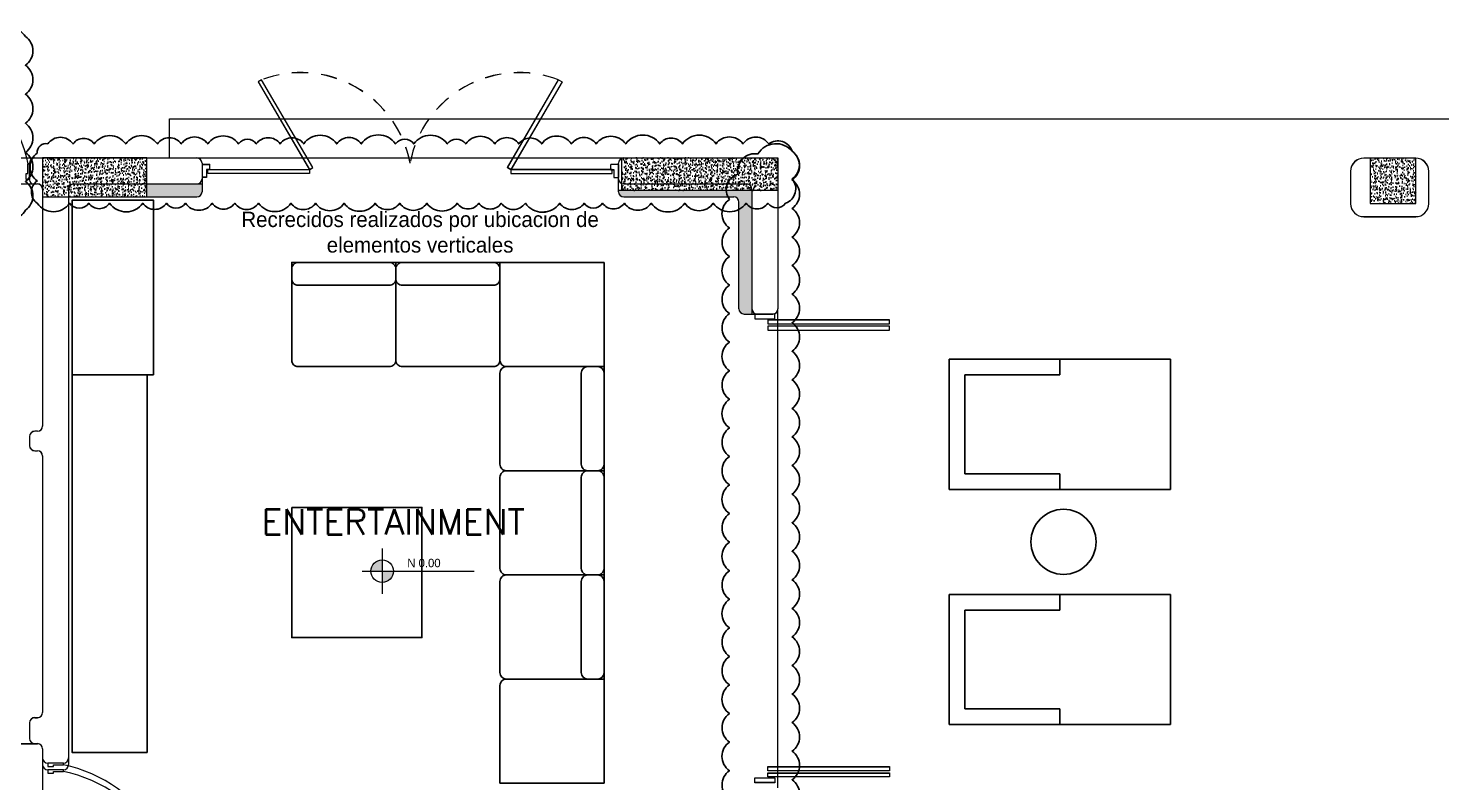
# Model space of a CAD drawing. Header units: metres. Extents: x -232 to 581, y 30 to 789.
# Drawn here: x 114.26 to 125.12, y 672.61 to 678.41 of the extents above; entities that cross this region are included whole.
import ezdxf

# ---------------------------------------------------------------- set-up
doc = ezdxf.new("R2010")
doc.units = ezdxf.units.M
doc.linetypes.add('HIDDEN2', pattern=[0.1875, 0.125, -0.0625])
for name, color, linetype, lineweight in [('A-DOOR', 35, 'Continuous', 5), ('A-WALL', 250, 'Continuous', 20), ('baños', 140, 'Continuous', 0), ('Columnas', 7, 'Continuous', 18), ('SE-2', 252, 'Continuous', 9), ('textos', 7, 'Continuous', 0)]:
    doc.layers.add(name, color=color, linetype=linetype, lineweight=lineweight)
doc.layers.add('HATCH', color=8, linetype='Continuous')
doc.layers.add('MOBILIARIOS', color=252, linetype='Continuous')
doc.layers.add('PISO', color=7, linetype='Continuous', lineweight=5, true_color=0xe6e6e6)
doc.layers.add('RELLENO SECCION', color=8, linetype='Continuous', lineweight=0, transparency=0.4)
doc.styles.add('ESC100-2mm', font='arial.ttf', dxfattribs={"height": 0.15})
doc.styles.get("Standard").update_dxf_attribs({"font": 'arial.ttf'})
pattern_1 = [(50, (109.59505, -7.243447), (0.058299094, -0.005100507), [0.006096, -0.067056]), (355, (109.59505, -7.24345), (-0.011277895, 0.06113819), [0.0048768, -0.053644987]), (100.451445, (109.59991, -7.24387), (0.0470212, 0.05603768), [0.005180803, -0.056988878]), (46.1842, (109.59505, -7.22719), (0.086745293, -0.013453545), [0.009144, -0.100584]), (96.63556, (109.60228, -7.22831), (0.07596932, 0.07917636), [0.00777121, -0.085483395]), (351.18415, (109.59505, -7.22719), (0.07596932, 0.07917636), [0.00731519, -0.080467114]), (21, (109.60318, -7.231255), (0.048516605, -0.032724863), [0.006096, -0.067056]), (326, (109.60318, -7.231255), (0.01977665, 0.05894015), [0.0048768, -0.0536448]), (71.451445, (109.607223, -7.23398), (0.068293254, 0.026215286), [0.005180803, -0.05698878]), (37.5, (109.595052, -7.243447), (0.000988353, 0.0270576124), [0, -0.05299456, 0, -0.0544576, 0, -0.053848]), (7.5, (109.595052, -7.243447), (0.021382292, 0.032057784), [0, -0.03104896, 0, -0.05177536, 0, -0.0205232]), (327.5, (109.576927, -7.243447), (0.0433889905, -0.001833198), [0, -0.02032, 0, -0.0633984, 0, -0.0841248]), (317.5, (109.5688, -7.243447), (0.047401338, 0.008136477), [0, -0.026416, 0, -0.04210304, 0, -0.0597408])]

# ---------------------------------------------------------------- blocks, each defined once
blk = doc.blocks.new('A$C9daa110d')
at = {"layer": 'A-DOOR'}
for p, q in [((0, 0.101), (0.06, 0.101)), ((0, 0.101), (0, 0.001)), ((0.035, 0.001), (0, 0.001)), ((0.035, 0.061), (0.035, 0.001)), ((0.06, 0.061), (0.035, 0.061)), ((0.06, 0.061), (0.06, 0.101)), ((3.2, 0.1), (3.14, 0.1)), ((3.14, 0.06), (3.14, 0.1)), ((3.14, 0.06), (3.165, 0.06)), ((3.165, 0.06), (3.165, 0)), ((3.165, 0), (3.2, 0)), ((3.2, 0.1), (3.2, 0))]:
    blk.add_line(p, q, dxfattribs=at)
for points in [[(0.431, 0.734), (0.825, 0.06), (0.851, 0.076), (0.458, 0.749)], [(2.766, 0.734), (2.372, 0.06), (2.346, 0.075), (2.74, 0.749)], [(0.045, 0.061), (0.825, 0.06), (0.825, 0.03), (0.045, 0.03)], [(3.152, 0.06), (2.372, 0.06), (2.372, 0.03), (3.152, 0.03)]]:
    blk.add_lwpolyline(points, close=True, dxfattribs=at)
at = {"layer": 'A-DOOR', "linetype": 'HIDDEN2'}
for centre, start, end in [((0.76, -0.049), 10.7613, 110.7488), ((2.437, -0.049), 69.2325, 169.2199)]:
    blk.add_arc(centre, 0.854, start, end, dxfattribs=at)
blk = doc.blocks.new('puerta 1.00')
at = {"layer": 'A-DOOR'}
for p, q in [((-0.15, -0.012), (-0.937, -0.395)), ((-0.138, -0.038), (-0.925, -0.42)), ((-0.138, -0.038), (-0.15, -0.012)), ((-0.937, -0.395), (-0.925, -0.42)), ((-0.895, -0.374), (-0.9, -0.364)), ((-0.878, -0.366), (-0.883, -0.356)), ((-0.882, -0.4), (-0.877, -0.41)), ((-0.865, -0.392), (-0.86, -0.402))]:
    blk.add_line(p, q, dxfattribs=at)
for points in [[(-0.08, 0), (-0.08, -0.025), (-0.125, -0.025), (-0.125, -0.012), (-0.2, -0.012), (-0.2, 0), (-0.08, 0)], [(-0.08, -0.95), (-0.08, -0.925), (-0.125, -0.925), (-0.125, -0.937), (-0.2, -0.937), (-0.2, -0.95), (-0.08, -0.95)]]:
    blk.add_lwpolyline(points, dxfattribs=at)
blk.add_arc((0.037, 0.16), 1.123, 211.1336, 257.8343, dxfattribs=at)
for points in [[(-0.898, -0.364), (-0.903, -0.364), (-0.912, -0.359), (-0.917, -0.35), (-0.917, -0.34), (-0.912, -0.332), (-0.903, -0.327), (-0.893, -0.327), (-0.884, -0.332), (-0.879, -0.34), (-0.879, -0.35), (-0.884, -0.359), (-0.893, -0.364), (-0.898, -0.364)], [(-0.862, -0.439), (-0.867, -0.439), (-0.875, -0.434), (-0.88, -0.426), (-0.88, -0.416), (-0.875, -0.407), (-0.867, -0.402), (-0.857, -0.402), (-0.848, -0.407), (-0.843, -0.416), (-0.843, -0.426), (-0.848, -0.434), (-0.857, -0.439), (-0.862, -0.439)]]:
    blk.add_open_spline(points, degree=2, dxfattribs=at)
blk = doc.blocks.new('A$C19a6c55b')
at = {"layer": 'A-DOOR'}
for points in [[(0, 3.563), (0.155, 3.563), (0.155, 3.6), (0, 3.6)], [(0.101, 3.525), (1.036, 3.525), (1.036, 3.555), (0.101, 3.555)], [(0.101, 3.477), (1.036, 3.477), (1.036, 3.508), (0.101, 3.508)], [(0.101, 0.123), (1.036, 0.123), (1.036, 0.092), (0.101, 0.092)], [(0, 0.037), (0.155, 0.037), (0.155, 0), (0, 0)], [(0.101, 0.075), (1.036, 0.075), (1.036, 0.045), (0.101, 0.045)]]:
    blk.add_lwpolyline(points, close=True, dxfattribs=at)
blk = doc.blocks.new('27.11.2025 LN09 1ER NIVEL')
at = {"layer": 'textos', "true_color": 0x000000, "transparency": 33554534}
h = blk.add_hatch(color=18, dxfattribs=at)
h.dxf.hatch_style = 1
h.paths.add_polyline_path([(193.793, 108.156, 0.414214), (193.706, 108.069), (193.793, 108.069)])
h.paths.add_polyline_path([(193.879, 108.069), (193.793, 108.069), (193.793, 107.983, 0.414214)])
at = {"layer": 'A-WALL', "color": 18, "true_color": 0x000000}
for p, q in [((191.124, 111.244), (192.369, 111.244)), ((195.649, 111.244), (196.763, 111.244)), ((191.084, 111.074), (191.084, 111.204)), ((192.409, 111.204), (192.409, 111.084)), ((196.834, 111.174), (196.834, 110.084)), ((191.114, 111.044), (191.114, 111.044)), ((191.114, 111.044), (191.144, 111.044)), ((191.184, 111.004), (191.184, 109.184)), ((191.384, 111.004), (191.384, 106.584)), ((191.424, 111.044), (192.369, 111.044)), ((195.649, 111.044), (196.594, 111.044)), ((196.634, 111.004), (196.634, 110.084)), ((196.674, 110.044), (196.794, 110.044)), ((191.114, 109.144), (191.114, 109.144)), ((191.144, 109.144), (191.124, 109.144)), ((191.084, 109.104), (191.084, 109.034)), ((191.114, 108.994), (191.114, 108.994)), ((191.124, 108.994), (191.144, 108.994)), ((191.184, 108.954), (191.184, 106.984)), ((191.084, 106.904), (191.084, 106.784)), ((191.124, 106.944), (191.144, 106.944)), ((191.124, 106.744), (191.144, 106.744)), ((191.184, 106.704), (191.184, 106.584)), ((191.344, 106.544), (191.224, 106.544))]:
    blk.add_line(p, q, dxfattribs=at)
at = {"layer": 'A-WALL', "color": 18, "true_color": 0x000000, "transparency": 33554684}
blk.add_line((195.609, 111.084), (195.609, 111.204), dxfattribs=at)
at = {"layer": 'A-WALL', "color": 18, "true_color": 0x000000}
blk.add_lwpolyline([(201.734, 111.242), (201.334, 111.242, 0.414214), (201.234, 111.142), (201.234, 110.892, 0.414214), (201.334, 110.792), (201.734, 110.792, 0.414214), (201.834, 110.892), (201.834, 111.142, 0.414214)], format="xyb", close=True, dxfattribs=at)
for centre, radius, start, end in [((191.124, 111.204), 0.04, 90, 180), ((192.369, 111.204), 0.04, 0, 90), ((195.649, 111.204), 0.04, 90, 180), ((196.764, 111.174), 0.07, 0, 90), ((191.114, 111.074), 0.03, 180, 270), ((191.144, 111.004), 0.04, 360, 90), ((191.424, 111.004), 0.04, 90, 180), ((192.369, 111.084), 0.04, 270, 0), ((196.594, 111.004), 0.04, 0, 90), ((196.674, 110.084), 0.04, 180, 270), ((196.794, 110.084), 0.04, 270, 0), ((191.124, 109.104), 0.04, 90, 180), ((191.144, 109.184), 0.04, 270, 360), ((191.124, 109.034), 0.04, 180, 270), ((191.144, 108.954), 0.04, 0, 90), ((191.144, 106.984), 0.04, 270, 0), ((191.124, 106.904), 0.04, 90, 180), ((191.124, 106.784), 0.04, 180, 270), ((191.144, 106.704), 0.04, 0, 90), ((191.224, 106.584), 0.04, 180, 270), ((191.344, 106.584), 0.04, 270, 0)]:
    blk.add_arc(centre, radius, start, end, dxfattribs=at)
at = {"layer": 'A-WALL', "color": 18, "true_color": 0x000000, "transparency": 33554684}
blk.add_arc((195.649, 111.084), 0.04, 180, 270, dxfattribs=at)
at = {"layer": 'PISO', "color": 18, "true_color": 0x000000}
for p, q in [((192.158, 111.544), (202.034, 111.544)), ((192.159, 111.244), (192.159, 111.544)), ((190.094, 111.244), (191.124, 111.244)), ((192.369, 111.244), (195.649, 111.244)), ((190.094, 106.744), (191.124, 106.744)), ((191.184, 106.584), (191.184, 105.554))]:
    blk.add_line(p, q, dxfattribs=at)
at = {"layer": 'PISO', "color": 18, "true_color": 0x000000, "transparency": 33554687}
blk.add_line((196.834, 106.404), (196.834, 110.084), dxfattribs=at)
at = {"layer": 'textos', "color": 18, "true_color": 0x000000}
for p, q in [((193.793, 108.243), (193.793, 107.895)), ((193.639, 108.069), (194.5, 108.069))]:
    blk.add_line(p, q, dxfattribs=at)
blk.add_circle((193.793, 108.069), 0.0865, dxfattribs=at)
at = {"color": 18, "true_color": 0x000000}
blk.add_blockref('A$C9daa110d', (192.409, 111.094), dxfattribs=at)
at = {"layer": 'A-DOOR', "color": 18, "true_color": 0x000000, "xscale": -1.000000000000002, "rotation": 90}
blk.add_blockref('puerta 1.00', (190.134, 110.999), dxfattribs=at)
at = {"layer": 'A-DOOR', "color": 18, "true_color": 0x000000, "rotation": 180}
blk.add_blockref('puerta 1.00', (191.144, 105.594), dxfattribs=at)
at = {"layer": 'SE-2', "color": 18, "true_color": 0x000000, "xscale": -1, "rotation": 180}
blk.add_blockref('A$C19a6c55b', (196.656, 110.044), dxfattribs=at)
at = {"layer": 'textos', "color": 18, "true_color": 0x000000, "insert": (192.733, 108.351), "char_height": 0.195, "width": 3.40488, "attachment_point": 7}
blk.add_mtext('{\\Fromans|c0; ENTERTAINMENT}', dxfattribs=at)
at = {"layer": 'textos', "color": 18, "true_color": 0x000000, "insert": (193.986, 108.165), "char_height": 0.065, "attachment_point": 1, "style": 'ESC100-2mm'}
blk.add_mtext_dynamic_manual_height_columns('{\\Ftxt|c0;N 0.00}', width=2.21694, gutter_width=0.5, heights=[0], dxfattribs=at)
blk = doc.blocks.new('20.03.2026 LN 09 PRIMER NIVEL ARQ')
at = {"layer": 'HATCH'}
h = blk.add_hatch(dxfattribs=at)
h.set_pattern_fill('AR-CONC', color=1, scale=0.00032)
h.set_pattern_definition(pattern_1)
h.paths.add_polyline_path([(10.564, -42.493), (10.564, -42.793), (11.364, -42.793), (11.364, -42.493)])
h = blk.add_hatch(dxfattribs=at)
h.set_pattern_fill('AR-CONC', color=1, scale=0.00032)
h.set_pattern_definition(pattern_1)
h.paths.add_polyline_path([(15.014, -42.493), (15.014, -42.743), (15.964, -42.743), (16.214, -42.743), (16.214, -42.493)])
h = blk.add_hatch(dxfattribs=at)
h.set_pattern_fill('AR-CONC', color=1, scale=0.00032)
h.set_pattern_definition(pattern_1)
h.paths.add_polyline_path([(20.764, -42.845), (21.114, -42.845), (21.114, -42.495), (20.764, -42.495)])
at = {"layer": 'RELLENO SECCION'}
h = blk.add_hatch(color=1, dxfattribs=at)
h.dxf.hatch_style = 1
h.paths.add_polyline_path([(11.364, -42.693), (11.364, -42.793), (11.749, -42.793, 0.414214), (11.789, -42.753), (11.789, -42.693)])
h = blk.add_hatch(color=1, dxfattribs=at)
h.dxf.hatch_style = 1
edge = h.paths.add_edge_path()
edge.add_line((15.014, -42.743), (14.989, -42.743))
edge.add_line((14.989, -42.743), (14.989, -42.753))
edge.add_arc((15.029, -42.753), 0.04, 180, 270)
edge.add_line((15.029, -42.793), (15.874, -42.793))
edge.add_arc((15.874, -42.833), 0.04, 0, 90, ccw=False)
edge.add_line((15.914, -42.833), (15.914, -43.653))
edge.add_arc((15.954, -43.653), 0.04, 180, 270)
edge.add_line((15.954, -43.693), (16.014, -43.693))
edge.add_line((16.014, -43.693), (16.014, -42.743))
edge.add_line((16.014, -42.743), (15.964, -42.743))
edge.add_line((15.964, -42.743), (15.014, -42.743))
at = {"layer": 'textos', "transparency": 33554534}
h = blk.add_hatch(color=1, dxfattribs=at)
h.dxf.hatch_style = 1
h.paths.add_polyline_path([(13.173, -45.581, 0.414214), (13.086, -45.668), (13.173, -45.668)])
h.paths.add_polyline_path([(13.259, -45.668), (13.173, -45.668), (13.173, -45.754, 0.414214)])
at = {"layer": 'A-WALL', "color": 1}
for p, q in [((10.404, -42.493), (11.749, -42.493)), ((11.789, -42.533), (11.789, -42.753)), ((15.029, -42.493), (16.144, -42.493)), ((16.214, -42.563), (16.214, -43.653)), ((10.394, -42.693), (10.524, -42.693)), ((10.564, -42.733), (10.564, -44.553)), ((11.364, -42.693), (11.789, -42.693)), ((16.014, -42.743), (16.014, -43.693)), ((10.764, -42.793), (10.764, -47.103)), ((11.364, -42.793), (11.749, -42.793)), ((15.914, -43.653), (15.914, -42.833)), ((15.954, -43.693), (16.174, -43.693)), ((10.464, -44.633), (10.464, -44.703)), ((10.494, -44.593), (10.494, -44.593)), ((10.524, -44.593), (10.504, -44.593)), ((10.494, -44.743), (10.494, -44.743)), ((10.504, -44.743), (10.524, -44.743)), ((10.564, -44.783), (10.564, -46.753)), ((10.504, -46.793), (10.524, -46.793)), ((10.464, -46.833), (10.464, -46.953)), ((10.504, -46.993), (10.524, -46.993)), ((10.564, -47.033), (10.564, -47.103)), ((10.724, -47.143), (10.604, -47.143))]:
    blk.add_line(p, q, dxfattribs=at)
at = {"layer": 'A-WALL', "color": 1, "transparency": 33554684}
for p, q in [((14.989, -42.753), (14.989, -42.533)), ((15.014, -42.743), (14.989, -42.743)), ((15.029, -42.793), (15.874, -42.793))]:
    blk.add_line(p, q, dxfattribs=at)
at = {"layer": 'A-WALL', "color": 1}
blk.add_lwpolyline([(21.114, -42.495), (20.714, -42.495, 0.414214), (20.614, -42.595), (20.614, -42.845, 0.414214), (20.714, -42.945), (21.114, -42.945, 0.414214), (21.214, -42.845), (21.214, -42.595, 0.414214)], format="xyb", close=True, dxfattribs=at)
for centre, start, end in [((11.749, -42.533), 0, 90), ((15.029, -42.533), 90, 180), ((10.524, -42.733), 360, 90), ((11.749, -42.753), 270, 0), ((15.874, -42.833), 0, 90), ((15.954, -43.653), 180, 270), ((16.174, -43.653), 270, 0), ((10.504, -44.633), 90, 180), ((10.524, -44.553), 270, 360), ((10.504, -44.703), 180, 270), ((10.524, -44.783), 0, 90), ((10.504, -46.833), 90, 180), ((10.524, -46.753), 270, 0), ((10.504, -46.953), 180, 270), ((10.524, -47.033), 0, 90), ((10.604, -47.103), 180, 270), ((10.724, -47.103), 270, 0)]:
    blk.add_arc(centre, 0.04, start, end, dxfattribs=at)
at = {"layer": 'A-WALL', "color": 1, "transparency": 33554684}
blk.add_arc((15.029, -42.753), 0.04, 180, 270, dxfattribs=at)
at = {"layer": 'Columnas', "color": 1}
for points in [[(10.564, -42.493), (10.564, -42.793), (11.364, -42.793), (11.364, -42.493)], [(15.014, -42.493), (16.214, -42.493), (16.214, -42.743), (15.964, -42.743), (15.964, -42.743), (15.014, -42.743)], [(20.764, -42.845), (21.114, -42.845), (21.114, -42.495), (20.764, -42.495)]]:
    blk.add_lwpolyline(points, close=True, dxfattribs=at)
at = {"layer": 'MOBILIARIOS', "color": 1, "transparency": 33554684}
for p, q in [((17.529, -45.04), (17.529, -44.04)), ((17.529, -44.04), (19.229, -44.04)), ((18.379, -44.04), (18.379, -44.16)), ((19.229, -44.04), (19.229, -45.04)), ((17.649, -44.92), (17.649, -44.16)), ((18.379, -44.16), (17.649, -44.16)), ((18.379, -44.92), (17.649, -44.92)), ((18.379, -45.04), (18.379, -44.92)), ((19.229, -45.04), (17.529, -45.04)), ((17.529, -46.847), (17.529, -45.847)), ((17.529, -45.847), (19.229, -45.847)), ((18.379, -45.847), (18.379, -45.967)), ((19.229, -45.847), (19.229, -46.847)), ((17.649, -46.727), (17.649, -45.967)), ((18.379, -45.967), (17.649, -45.967)), ((18.379, -46.727), (17.649, -46.727)), ((18.379, -46.847), (18.379, -46.727)), ((19.229, -46.847), (17.529, -46.847))]:
    blk.add_line(p, q, dxfattribs=at)
at = {"layer": 'MOBILIARIOS', "color": 1}
for points in [[(11.415, -44.161), (11.415, -42.818), (10.792, -42.818), (10.792, -44.161)], [(11.367, -47.062), (11.367, -44.161), (10.792, -44.161), (10.792, -47.062)], [(12.478, -45.178), (13.478, -45.178), (13.478, -46.178), (12.478, -46.178)]]:
    blk.add_lwpolyline(points, close=True, dxfattribs=at)
for points in [[(13.278, -43.297), (12.478, -43.297), (12.478, -44.047, 0.414214), (12.528, -44.097), (13.228, -44.097, 0.414214), (13.278, -44.047)], [(13.228, -43.297), (12.528, -43.297, 0.414214), (12.478, -43.347), (12.478, -43.422, 0.414214), (12.528, -43.472), (13.228, -43.472, 0.414214), (13.278, -43.422), (13.278, -43.347, 0.414214)], [(14.028, -43.297), (13.328, -43.297, 0.414214), (13.278, -43.347), (13.278, -43.422, 0.414214), (13.328, -43.472), (14.028, -43.472, 0.414214), (14.078, -43.422), (14.078, -43.347, 0.414214)], [(14.078, -43.297), (13.278, -43.297), (13.278, -44.047, 0.414214), (13.328, -44.097), (14.028, -44.097, 0.414214), (14.078, -44.047)], [(14.878, -43.297), (14.078, -43.297), (14.078, -44.047, 0.414214), (14.128, -44.097), (14.878, -44.097)], [(14.878, -44.897), (14.878, -44.097), (14.128, -44.097, 0.414214), (14.078, -44.147), (14.078, -44.847, 0.414214), (14.128, -44.897)], [(14.878, -44.847), (14.878, -44.147, 0.414214), (14.828, -44.097), (14.753, -44.097, 0.414214), (14.703, -44.147), (14.703, -44.847, 0.414214), (14.753, -44.897), (14.828, -44.897, 0.414214)], [(14.878, -45.697), (14.878, -44.897), (14.128, -44.897, 0.414214), (14.078, -44.947), (14.078, -45.647, 0.414214), (14.128, -45.697)], [(14.878, -45.647), (14.878, -44.947, 0.414214), (14.828, -44.897), (14.753, -44.897, 0.414214), (14.703, -44.947), (14.703, -45.647, 0.414214), (14.753, -45.697), (14.828, -45.697, 0.414214)], [(14.878, -46.497), (14.878, -45.697), (14.128, -45.697, 0.414214), (14.078, -45.747), (14.078, -46.447, 0.414214), (14.128, -46.497)], [(14.878, -46.447), (14.878, -45.747, 0.414214), (14.828, -45.697), (14.753, -45.697, 0.414214), (14.703, -45.747), (14.703, -46.447, 0.414214), (14.753, -46.497), (14.828, -46.497, 0.414214)], [(14.878, -47.296), (14.078, -47.296), (14.078, -46.547, -0.414214), (14.128, -46.497), (14.878, -46.497)]]:
    blk.add_lwpolyline(points, format="xyb", close=True, dxfattribs=at)
at = {"layer": 'MOBILIARIOS', "color": 1, "transparency": 33554684}
blk.add_circle((18.408, -45.443), 0.25, dxfattribs=at)
at = {"layer": 'PISO', "color": 1}
for p, q in [((11.539, -42.193), (21.414, -42.193)), ((11.539, -42.493), (11.539, -42.193)), ((11.749, -42.493), (15.029, -42.493)), ((9.474, -46.993), (10.504, -46.993)), ((10.564, -47.103), (10.564, -48.133))]:
    blk.add_line(p, q, dxfattribs=at)
at = {"layer": 'PISO', "color": 1, "transparency": 33554687}
blk.add_line((16.214, -47.333), (16.214, -43.653), dxfattribs=at)
at = {"layer": 'textos', "color": 1}
for p, q in [((13.173, -45.494), (13.173, -45.842)), ((13.019, -45.668), (13.88, -45.668))]:
    blk.add_line(p, q, dxfattribs=at)
blk.add_circle((13.173, -45.668), 0.0865, dxfattribs=at)
at = {"color": 1}
blk.add_blockref('A$C9daa110d', (11.789, -42.643), dxfattribs=at)
at = {"layer": 'A-DOOR', "color": 1, "rotation": 180}
blk.add_blockref('puerta 1.00', (10.524, -48.093), dxfattribs=at)
at = {"layer": 'SE-2', "color": 1, "xscale": -1, "rotation": 180}
blk.add_blockref('A$C19a6c55b', (16.036, -43.693), dxfattribs=at)
at = {"layer": 'baños', "color": 1, "linetype": 'Continuous'}
for tag in ['MATERIAL', 'PRODUCT', 'TRADENAME', 'MODELNUMBER']:
    blk.add_attdef(tag, (-12.061, -62.071), '', height=0.0000254, rotation=359.9999, dxfattribs=at)
at = {"layer": 'textos', "color": 1, "insert": (12.113, -45.387), "char_height": 0.195, "width": 3.40488, "attachment_point": 7}
blk.add_mtext('{\\Fromans|c0; ENTERTAINMENT}', dxfattribs=at)
at = {"layer": 'textos', "color": 1, "insert": (13.366, -45.573), "char_height": 0.065, "attachment_point": 1, "style": 'ESC100-2mm'}
blk.add_mtext_dynamic_manual_height_columns('{\\Ftxt|c0;N 0.00}', width=2.21694, gutter_width=0.5, heights=[0], dxfattribs=at)

msp = doc.modelspace()

# ---------------------------------------------------------------- linework, layer by layer
at = {"color": 6}
for points in [[(112.955, 678.35, 0.520567), (112.955, 678.127, 0.520567), (112.955, 677.905, 0.520567), (112.955, 677.682, 0.520567), (112.955, 677.459, 0.520567), (112.955, 677.236, 0.520567), (112.955, 677.014, 0.520567), (113.147, 676.983, 0.520567), (113.37, 676.983, 0.520567), (113.593, 676.983, 0.520567), (113.815, 676.983, 0.520567), (114.038, 676.983, 0.520567), (114.234, 677.01, 0.520567), (114.234, 677.232, 0.520567), (114.234, 677.455, 0.520567), (114.234, 677.678, 0.520567), (114.234, 677.901, 0.520567), (114.234, 678.124, 0.520567), (114.234, 678.346, 0.520567), (114.015, 678.35, 0.520567), (113.792, 678.35, 0.520567), (113.57, 678.35, 0.520567), (113.347, 678.35, 0.520567), (113.124, 678.35, 0.520567)], [(114.325, 677.064, -0.520567), (114.325, 677.236, -0.520567), (114.325, 677.449, -0.520567), (114.406, 677.52, -0.520567), (114.6, 677.52, -0.520567), (114.762, 677.52, -0.520567), (115.005, 677.52, -0.520567), (115.248, 677.52, -0.520567), (115.431, 677.52, -0.520567), (115.635, 677.52, -0.520567), (115.872, 677.52, -0.520567), (116.008, 677.52, -0.520567), (116.191, 677.52, -0.520567), (116.372, 677.52, -0.520567), (116.626, 677.52, -0.520567), (116.814, 677.52, -0.520567), (117.078, 677.52, -0.520567), (117.218, 677.52, -0.520567), (117.475, 677.52, -0.520567), (117.617, 677.52, -0.520567), (117.841, 677.52, -0.520567), (118.025, 677.52, -0.520567), (118.201, 677.52, -0.520567), (118.43, 677.52, -0.520567), (118.619, 677.52, -0.520567), (118.846, 677.52, -0.520567), (119.108, 677.52, -0.520567), (119.282, 677.52, -0.520567), (119.54, 677.52, -0.520567), (119.747, 677.52, -0.520567), (119.946, 677.52, -0.520567), (120.125, 677.463, -0.520567), (120.125, 677.251, -0.520567), (120.075, 677.064, -0.520567), (119.939, 677.064, -0.520567), (119.771, 677.064, -0.520567), (119.519, 677.064, -0.520567), (119.3, 677.064, -0.520567), (119.042, 677.064, -0.520567), (118.836, 677.064, -0.520567), (118.668, 677.064, -0.520567), (118.527, 677.064, -0.520567), (118.339, 677.064, -0.520567), (118.075, 677.064, -0.520567), (117.89, 677.064, -0.520567), (117.718, 677.064, -0.520567), (117.551, 677.064, -0.520567), (117.319, 677.064, -0.520567), (117.11, 677.064, -0.520567), (116.921, 677.064, -0.520567), (116.683, 677.064, -0.520567), (116.463, 677.064, -0.520567), (116.274, 677.064, -0.520567), (116.026, 677.064, -0.520567), (115.842, 677.064, -0.520567), (115.669, 677.064, -0.520567), (115.464, 677.064, -0.520567), (115.318, 677.064, -0.520567), (115.136, 677.064, -0.520567), (114.881, 677.064, -0.520567), (114.721, 677.064, -0.520567), (114.574, 677.064, -0.520567)]]:
    msp.add_lwpolyline(points, format="xyb", close=True, dxfattribs=at)
msp.add_lwpolyline([(119.643, 672.486, -0.520567), (119.643, 672.705, -0.520567), (119.643, 672.925, -0.520567), (119.643, 673.144, -0.520567), (119.643, 673.364, -0.520567), (119.643, 673.583, -0.520567), (119.643, 673.802, -0.520567), (119.643, 674.022, -0.520567), (119.643, 674.241, -0.520567), (119.643, 674.461, -0.520567), (119.643, 674.68, -0.520567), (119.643, 674.9, -0.520567), (119.643, 675.119, -0.520567), (119.643, 675.338, -0.520567), (119.643, 675.558, -0.520567), (119.643, 675.777, -0.520567), (119.643, 675.997, -0.520567), (119.643, 676.216, -0.520567), (119.643, 676.435, -0.520567), (119.643, 676.655, -0.520567), (119.643, 676.874, -0.520567), (119.643, 677.094, -0.520567), (119.708, 677.287, -0.520567), (119.862, 677.443, -0.520567), (120.125, 677.463, -0.520567), (120.125, 677.243, -0.520567), (120.125, 677.024, -0.520567), (120.125, 676.804, -0.520567), (120.125, 676.585, -0.520567), (120.125, 676.366, -0.520567), (120.125, 676.146, -0.520567), (120.125, 675.927, -0.520567), (120.125, 675.707, -0.520567), (120.125, 675.488, -0.520567), (120.125, 675.269, -0.520567), (120.125, 675.049, -0.520567), (120.125, 674.83, -0.520567), (120.125, 674.61, -0.520567), (120.125, 674.391, -0.520567), (120.125, 674.171, -0.520567), (120.125, 673.952, -0.520567), (120.125, 673.733, -0.520567), (120.125, 673.513, -0.520567), (120.125, 673.294, -0.520567), (120.125, 673.074, -0.520567), (120.125, 672.855, -0.520567), (120.125, 672.635, -0.520567), (120.125, 672.416, -0.520567)], format="xyb", dxfattribs=at)

# ---------------------------------------------------------------- block references
at = {"color": 1}
for name, p in [('20.03.2026 LN 09 PRIMER NIVEL ARQ', (103.802, 719.906)), ('27.11.2025 LN09 1ER NIVEL', (-76.818, 566.168))]:
    msp.add_blockref(name, p, dxfattribs=at)

# ---------------------------------------------------------------- texts
at = {"color": 6, "insert": (115.835, 676.999), "char_height": 0.11768, "attachment_point": 1}
msp.add_mtext_dynamic_manual_height_columns('\\pxqc;{\\fCentury Gothic|b0|i0|c0|p34;Recrecidos realizados por ubicacion de elementos verticales }', width=2.86267, gutter_width=0.0869, heights=[0.525], dxfattribs=at)

doc.saveas('drawing.dxf')
